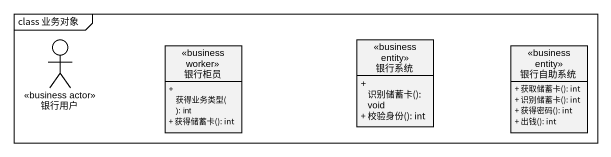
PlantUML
@startuml
mainframe class 业务对象
allowmixing
hide circle
hide empty members
skinparam classAttributeIconSize 0
actor 银行用户 <<business actor>>
class 银行柜员 <<business worker>> {
  + 获得业务类型(): int
  + 获得储蓄卡(): int
}
class 银行系统 <<business entity>> {
  + 识别储蓄卡(): void
  + 校验身份(): int
}
class 银行自助系统 <<business entity>> {
  + 获取储蓄卡(): int
  + 识别储蓄卡(): int
  + 获得密码(): int
  + 出钱(): int
}
@enduml
